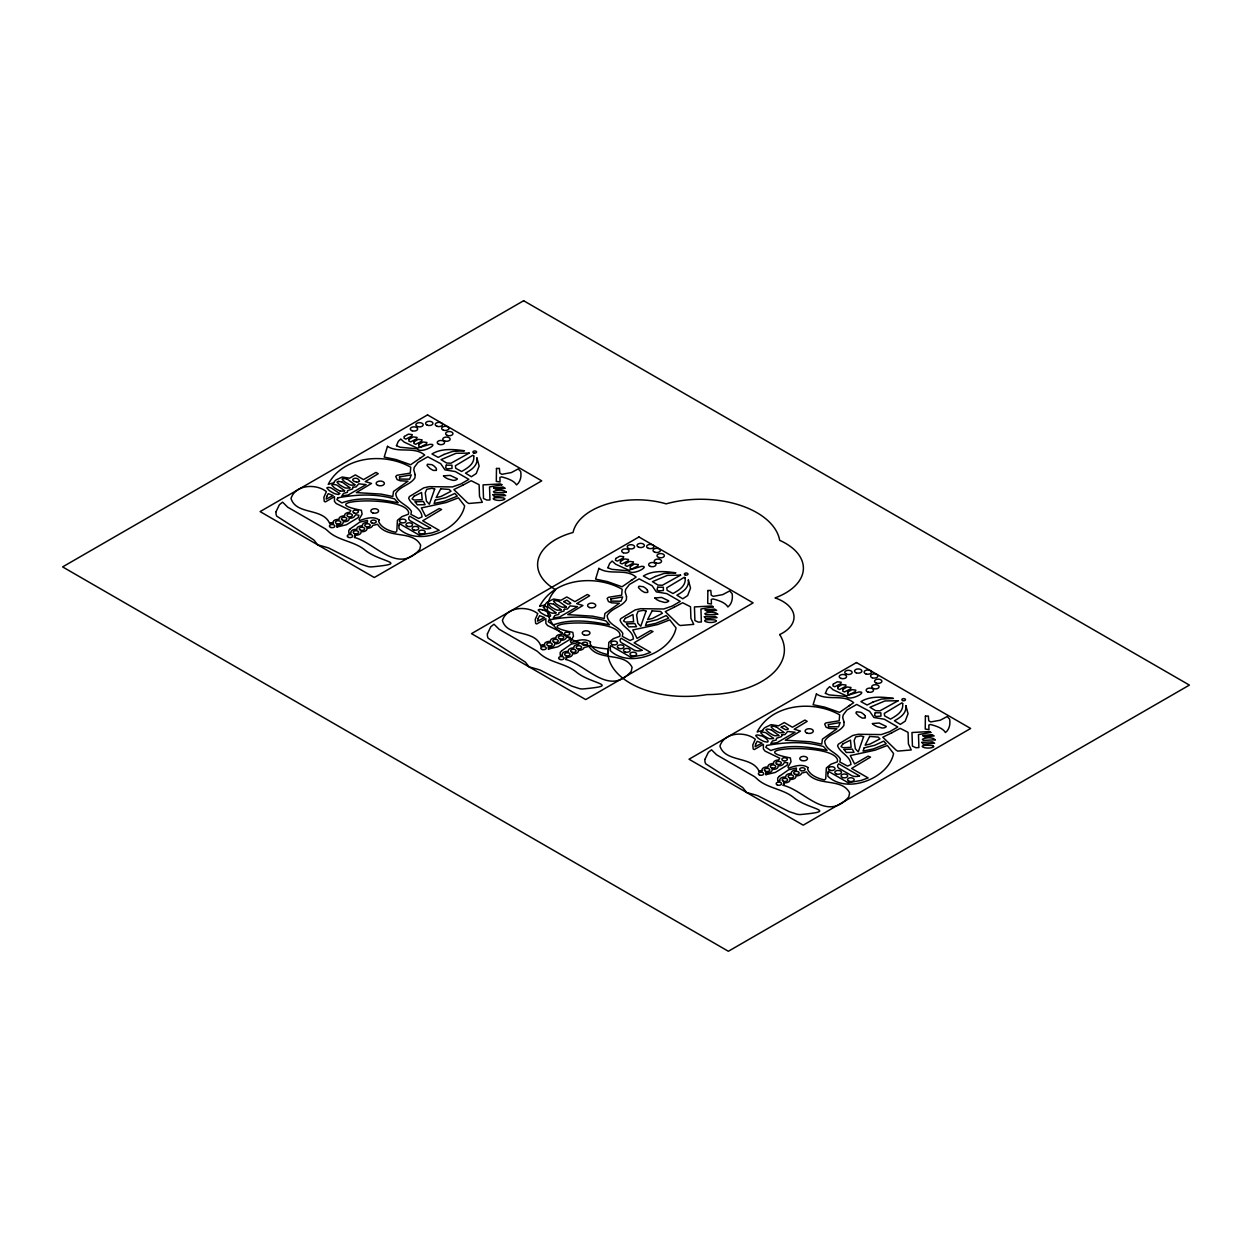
<?xml version="1.0" encoding="UTF-8"?>
<svg xmlns="http://www.w3.org/2000/svg" width="1252" height="1252" viewBox="0 0 1252 1252"><rect width="100%" height="100%" fill="white"/><g stroke="black" fill="none" stroke-linecap="round" stroke-linejoin="round"><path stroke-width="1.5" d="M344.629 490.706L336.929 485.119A11.378 6.573 0 0 0 333.126 484.399L332.062 484.727A1.956 1.127 0 0 0 331.874 485.213L334.331 487.779A53.492 30.877 0 0 0 338.4 490.174L339.574 490.753A2.707 1.565 0 0 0 340.028 490.894L340.09 490.909M349.856 487.701L342.156 482.114M354.958 484.743L347.258 479.156M556.029 612.76L548.329 607.173A11.378 6.573 0 0 0 544.526 606.453M561.256 609.74L553.556 604.153M566.358 606.797L558.658 601.21M773.564 738.351L765.864 732.764A11.378 6.573 0 0 0 762.045 732.044L760.981 732.357A1.956 1.127 0 0 0 760.793 732.858L763.266 735.409A53.492 30.877 0 0 0 767.335 737.819L768.509 738.383A2.707 1.565 0 0 0 768.963 738.523A4.914 2.833 0 0 1 769.557 738.727L773.47 738.617M778.791 735.331L771.091 729.744M783.893 732.389L776.193 726.802M344.503 491.05L340.622 491.097A4.914 2.833 0 0 0 340.09 490.894M349.762 487.951L345.943 488.108A4.914 2.833 0 0 0 345.317 487.889A2.707 1.565 0 0 1 344.801 487.732L343.627 487.169A53.492 30.877 0 0 1 339.558 484.759L337.101 482.302A1.956 1.127 0 0 1 337.195 481.817L338.337 481.441M354.864 485.009L351.045 485.166A4.914 2.833 0 0 0 350.419 484.931A2.707 1.565 0 0 1 349.903 484.79L348.713 484.211A53.492 30.877 0 0 1 344.66 481.817L342.203 479.344A1.956 1.127 0 0 1 342.297 478.874L343.439 478.499A11.378 6.573 0 0 1 347.195 479.219M555.904 613.089L552.116 613.183A4.914 2.833 0 0 0 551.49 612.948A2.707 1.565 0 0 1 550.974 612.807L549.784 612.228A53.492 30.877 0 0 1 545.731 609.818L543.274 607.267A1.956 1.127 0 0 1 543.368 606.876L544.51 606.516M561.162 610.006L557.343 610.162A4.914 2.833 0 0 0 556.717 609.927A2.707 1.565 0 0 1 556.201 609.787L555.012 609.208A53.492 30.877 0 0 1 550.958 606.813L548.501 604.34A1.956 1.127 0 0 1 548.595 603.871L549.738 603.495A11.378 6.573 0 0 1 553.494 604.215M566.264 607.063L562.445 607.22A4.914 2.833 0 0 0 561.819 606.985A2.707 1.565 0 0 1 561.303 606.844L560.113 606.265A53.492 30.877 0 0 1 556.06 603.855L553.603 601.398A1.956 1.127 0 0 1 553.697 600.913L554.824 600.553A11.378 6.573 0 0 1 558.595 601.273M778.697 735.597L774.878 735.753A4.914 2.833 0 0 0 774.252 735.519L774.19 735.519A2.707 1.565 0 0 1 773.72 735.378L772.547 734.799A53.492 30.877 0 0 1 768.493 732.389L766.036 729.932A1.956 1.127 0 0 1 766.13 729.462L767.257 729.087A11.378 6.573 0 0 1 771.029 729.806M783.799 732.655L779.98 732.811A4.914 2.833 0 0 0 779.354 732.577A2.707 1.565 0 0 1 778.822 732.436L777.648 731.857A53.492 30.877 0 0 1 773.595 729.447L771.138 726.989A1.956 1.127 0 0 1 771.216 726.504L772.359 726.144A11.378 6.573 0 0 1 776.13 726.864M354.488 537.468L354.66 537.249A5.149 2.973 0 0 0 354.864 535.167A5.118 2.958 0 0 0 360.983 531.724A5.118 2.958 0 0 0 366.961 528.219A5.118 2.958 0 0 0 372.611 525.496L377.572 524.275C387.259 539.69 412.831 529.533 420.688 545.277L419.843 549.268C397.729 574.965 375.381 542.93 354.488 537.468A5.102 2.942 0 0 0 354.864 535.167M565.888 659.507L566.06 659.303A5.149 2.973 0 0 0 566.248 657.222A5.118 2.958 0 0 0 572.383 653.779A5.118 2.958 0 0 0 578.361 650.273A5.118 2.958 0 0 0 584.011 647.55L588.972 646.329C598.659 661.729 624.232 651.588 632.088 667.332L631.243 671.322C609.129 697.004 586.781 664.968 565.888 659.507A5.102 2.942 0 0 0 566.248 657.222M359.543 481.175C357.383 474.915 347.352 480.33 356.538 482.004M419.686 458.357L420.703 457.716M631.071 580.396L632.103 579.77M848.606 705.987L849.638 705.361M329.714 523.492C322.891 507.467 296.114 515.308 291.012 498.421C295.55 484.493 316.177 483.444 326.381 491.613L323.845 497.341L324.268 501.395L325.363 501.911L334.456 496.668L334.456 501.332L336.146 503.476L350.795 510.566L349.715 512.365A5.118 2.958 0 0 0 344.66 515.918A5.118 2.958 0 0 0 339.073 519.408A5.118 2.958 0 0 0 333.251 523.211A5.164 2.973 0 0 0 329.714 523.492L330.074 523.383M758.994 771.029C751.857 755.848 725.252 762.656 719.931 746.051C724.47 732.123 745.096 731.09 755.3 739.243L752.781 744.987L753.203 749.04L754.299 749.557L763.391 744.298L763.391 748.978L765.066 751.106L779.73 758.211L778.65 759.995A5.118 2.958 0 0 0 773.579 763.548A5.118 2.958 0 0 0 768.008 767.038A5.118 2.958 0 0 0 762.171 770.841L761.372 770.778A5.071 2.927 0 0 0 759.072 771.06M337.007 527.014L346.413 524.76L358.213 517.577L358.886 515.229L355.678 514.744L354.645 516.043A5.118 2.958 0 0 1 349.136 518.265A5.118 2.958 0 0 1 343.158 521.755A5.118 2.958 0 0 1 337.023 525.198A5.18 2.989 0 0 1 337.023 527.014A5.071 2.927 0 0 0 337.038 525.198M548.407 649.068L557.813 646.814L569.597 639.615L570.27 637.284L567.078 636.798L566.045 638.097A5.118 2.958 0 0 1 560.536 640.304A5.118 2.958 0 0 1 554.558 643.81A5.118 2.958 0 0 1 548.423 647.253A5.18 2.989 0 0 1 548.423 649.068A5.071 2.927 0 0 0 548.423 647.253M765.942 774.659L775.348 772.406L787.132 765.207L787.805 762.875L784.613 762.39L783.564 763.689A5.118 2.958 0 0 1 778.055 765.895A5.118 2.958 0 0 1 772.093 769.401A5.118 2.958 0 0 1 765.958 772.844A5.071 2.927 0 0 1 765.942 774.659A5.18 2.989 0 0 0 765.958 772.844M783.204 785.301C805.005 790.622 826.492 822.627 848.778 796.914L849.623 792.923C841.767 777.179 816.179 787.32 806.507 771.921L801.546 773.141A5.118 2.958 0 0 1 795.881 775.864A5.118 2.958 0 0 1 789.918 779.37A5.118 2.958 0 0 1 783.783 782.797L783.971 783.267A5.149 2.973 0 0 1 783.204 785.301A5.102 2.942 0 0 0 783.893 783.032M542.585 609.943C546.608 610.115 555.544 618.472 547.046 616.015A4.914 2.833 0 0 0 546.514 615.827L546.451 615.812A2.707 1.565 0 0 1 545.997 615.671L544.808 615.108A53.492 30.877 0 0 1 540.754 612.697L538.297 610.24A1.956 1.127 0 0 1 538.391 609.755L539.534 609.38A7.011 4.053 0 0 1 542.539 609.974M760.12 735.534C764.158 735.707 773.063 744.048 764.581 741.607A4.914 2.833 0 0 0 764.049 741.419L763.986 741.403A2.707 1.565 0 0 1 763.532 741.262L762.343 740.699A53.492 30.877 0 0 1 758.289 738.289L755.832 735.832A1.956 1.127 0 0 1 755.926 735.347L757.053 734.971A7.011 4.053 0 0 1 760.074 735.566M864.772 715.424L863.285 713.937A20.345 11.737 0 0 0 860.797 712.31L856.524 711.793A4.366 2.52 0 0 0 856.102 713.311L858.856 716.066A37.717 21.769 0 0 0 862.284 718.069L865.163 718.038A7.027 4.069 0 0 0 864.709 715.44M647.237 589.833L645.75 588.346A20.345 11.737 0 0 0 643.262 586.718L638.99 586.202A4.366 2.52 0 0 0 638.567 587.72L641.321 590.475A37.717 21.769 0 0 0 644.749 592.478L647.628 592.446A7.027 4.069 0 0 0 647.174 589.848M540.754 645.656C534.228 628.801 507.31 637.612 502.412 620.46C506.935 606.531 527.577 605.498 537.781 613.652L535.246 619.396L535.668 623.449L536.764 623.965L545.856 618.707L545.856 623.386L547.547 625.515L562.195 632.62L561.115 634.404A5.118 2.958 0 0 0 556.06 637.957A5.118 2.958 0 0 0 550.473 641.447A5.118 2.958 0 0 0 544.636 645.265A5.164 2.973 0 0 0 540.754 645.656M540.833 645.688A5.071 2.927 0 0 1 544.698 645.281M359.402 481.238A2.66 1.534 0 0 1 356.491 482.114M338.353 481.394A11.378 6.573 0 0 1 342.093 482.161M330.137 523.414A5.071 2.927 0 0 1 333.298 523.242M758.634 771.122A5.164 2.973 0 0 1 761.764 770.809M396.461 445.681L400.249 447.277L416.368 448.748A6.354 3.662 0 0 1 417.385 449.03C421.079 453.85 438.795 444.147 430.876 444.335A9.03 5.211 0 0 0 429.796 444.366L417.385 448.153L404.161 442.113L400.765 438.998L398.292 441.377L396.461 445.681M607.862 567.735L611.649 569.316L627.768 570.787A6.354 3.662 0 0 1 628.77 571.068C632.557 575.873 649.976 566.311 642.276 566.373A9.03 5.211 0 0 0 641.196 566.42L628.786 570.208L615.561 564.167L612.15 561.037L609.677 563.431L607.862 567.735M825.381 693.326L829.184 694.907L845.303 696.378A6.354 3.662 0 0 1 846.305 696.66C850.092 701.449 867.511 691.902 859.811 691.965A9.03 5.211 0 0 0 858.716 692.012L846.321 695.783L833.081 689.758L829.685 686.628L827.212 689.023L825.381 693.326M415.132 501.817L417.323 504.838L425.132 504.681L423.395 501.473L415.132 501.817M626.532 623.872L628.723 626.876L636.532 626.736L634.795 623.527L626.532 623.872M844.051 749.463L846.242 752.468L854.052 752.327L852.315 749.119L844.051 749.463M496.481 468.467L496.308 481.394L500.017 481.989L499.924 477.419L501.52 476.871C506.684 478.186 513.883 480.392 516.513 484.9C520.566 481.879 521.521 476.292 520.722 471.581L518.265 468.89L511.332 472.583L501.864 474.305L499.845 473.131L499.407 468.389L496.481 468.467M707.865 590.521L707.709 603.448L711.402 604.027L711.308 599.473L712.92 598.91C718.085 600.24 725.284 602.431 727.913 606.954C731.966 603.933 732.921 598.346 732.123 593.62L729.65 590.944L722.733 594.622L713.264 596.343L711.246 595.185L710.807 590.443L707.865 590.521M925.4 716.113L925.228 729.04L928.937 729.619L928.843 725.064L930.455 724.501C935.62 725.831 942.819 728.022 945.448 732.545C949.501 729.525 950.44 723.938 949.658 719.211L947.185 716.535L940.268 720.213L930.784 721.934L928.765 720.776L928.342 716.034L925.4 716.113M563.713 601.633L567.938 604.043A2.66 1.534 0 0 0 570.802 603.292L566.89 600.115L563.729 601.57M781.248 727.224L785.458 729.634A2.66 1.534 0 0 0 788.337 728.867L784.409 725.706L781.248 727.162M415.132 474.586L414.96 477.795C410.453 485.025 399.889 486.042 395.757 493.554C396.352 502.694 407.448 504.337 411.423 511.348L410.922 514.353L418.669 518.438L422.034 516.888C421.408 508.187 411.438 505.683 408.668 498.218L409.404 496.575L423.896 487.81L429.279 486.652L452.348 486.934L460.767 484.023L468.858 479.36L455.384 471.581L444.945 469.829L440.735 463.709L427.761 456.792L417.996 462.442L414.287 467.293L413.786 469.923L415.132 474.586M626.532 596.641L626.36 599.849C621.853 607.063 611.289 608.081 607.157 615.608C607.752 624.748 618.848 626.391 622.823 633.402L622.322 636.407L630.069 640.492L633.434 638.943C632.792 630.226 622.839 627.737 620.069 620.272L620.804 618.613L635.28 609.865L640.68 608.691L663.748 608.988L672.168 606.078L680.259 601.398L666.784 593.62L656.345 591.883L652.12 585.748L639.162 578.847L629.396 584.481L625.687 589.348L625.186 591.977L626.532 596.641M844.051 722.232L843.895 725.44C839.388 732.655 828.824 733.672 824.692 741.184C825.271 750.339 836.383 751.982 840.358 758.978L839.842 761.998L847.588 766.083L850.969 764.534C850.327 755.817 840.374 753.313 837.604 745.863L838.339 744.204L852.815 735.456L858.199 734.282L881.283 734.58L889.702 731.669L897.778 726.989L884.303 719.211L873.865 717.474L869.655 711.339L856.697 704.438L846.915 710.072L843.222 714.939L842.706 717.568L844.051 722.232M379.106 519.909L378.683 521.521C381.171 527.859 389.466 531.02 395.695 532.319L396.821 531.051L397.416 520.331L402.002 516.591L408.418 514.212L408.637 512.538C405.476 494.712 308.774 500.237 361.405 510.284L362.078 514.165L359.042 519.423L359.715 520.582C365.631 518.359 373.519 515.887 379.106 519.909M590.506 641.963L590.083 643.559C592.572 649.913 600.866 653.074 607.095 654.373L608.222 653.106L608.816 642.37L613.402 638.645L619.818 636.266L620.037 634.592C616.876 616.751 520.175 622.291 572.806 632.323L573.479 636.219L570.442 641.462L571.115 642.636C577.031 640.414 584.903 637.941 590.506 641.963M808.041 767.554L807.618 769.151C810.091 775.504 818.401 778.666 824.63 779.965L825.741 778.697L826.336 767.961L830.937 764.236L837.353 761.842L837.572 760.183C834.411 742.342 737.71 747.882 790.341 757.914L791.014 761.811L787.977 767.053L788.65 768.227C794.55 766.005 802.438 763.532 808.041 767.554M339.668 493.476L338.494 494.493L335.739 494.008A4.914 2.833 0 0 0 335.113 493.773A2.707 1.565 0 0 1 334.597 493.632L333.423 493.053A53.492 30.877 0 0 1 329.354 490.643L326.897 488.092A1.956 1.127 0 0 1 326.991 487.701L328.134 487.341A7.011 4.053 0 0 1 331.138 487.936L339.668 493.476M504.634 498.703L504.587 499.376C497.122 502.913 483.914 496.355 503.57 497.92L504.634 498.703M716.034 620.757L715.987 621.415C708.507 624.967 695.314 618.41 714.97 619.959L716.034 620.757M933.569 746.348L933.522 747.006C926.042 750.558 912.849 744.001 932.49 745.55L933.569 746.348M473.741 455.931C474.868 463.96 467.497 468.06 461.612 471.488L455.712 468.279L455.384 465.744L472.896 455.243L473.741 455.931M476.934 457.966C477.982 465.619 471.3 469.954 465.494 473.131L471.378 476.73L476.261 473.522L479.125 466.041L476.934 457.966M685.141 577.97C686.252 586.014 678.897 590.099 673.013 593.526L667.113 590.318L666.784 587.798L684.296 577.297L685.141 577.97M688.334 580.02C689.382 587.673 682.684 591.993 676.878 595.185L682.778 598.785L687.661 595.576L690.525 588.08L688.334 580.02M902.661 703.561C903.788 711.606 896.432 715.69 890.548 719.117L884.648 715.909L884.303 713.39L901.831 702.888L902.661 703.561M905.869 705.612C906.902 713.264 900.219 717.584 894.413 720.776L900.313 724.376L905.196 721.168L908.06 713.671L905.869 705.612M276.05 511.677L275.972 512.271A20.079 11.597 0 0 0 276.786 516.184L313.782 539.925A27.481 15.869 0 0 1 315.379 541.913L317.695 544.823L326.24 547.234A33.241 19.187 0 0 1 328.979 548.141L360.263 563.995L368.229 566.624A13.694 7.903 0 0 0 371.249 566.921C411.141 563.181 380.201 562.242 365.443 550.442C354.379 541.02 338.181 540.88 327.946 531.067A38.468 22.207 0 0 0 325.363 528.876L287.725 507.201L282.592 502.146L279.399 504.712L276.05 511.677M487.451 633.731L487.372 634.326A20.079 11.597 0 0 0 488.186 638.238L525.183 661.979A27.481 15.869 0 0 1 526.779 663.951L529.08 666.878L537.64 669.272A33.241 19.187 0 0 1 540.379 670.196L571.648 686.049L579.629 688.678A13.694 7.903 0 0 0 582.649 688.976C622.26 685.298 591.664 684.218 576.843 672.496C565.779 663.075 549.581 662.934 539.33 653.121A38.468 22.207 0 0 0 536.748 650.93L499.11 629.255L493.992 624.2L490.8 626.767L487.451 633.731M704.97 759.322L704.892 759.917A20.079 11.597 0 0 0 705.721 763.83L742.718 787.571A27.481 15.869 0 0 1 744.298 789.543L746.615 792.469L755.175 794.863A33.241 19.187 0 0 1 757.914 795.787L789.183 811.64L797.148 814.269A13.694 7.903 0 0 0 800.184 814.567C839.795 810.889 809.199 809.809 794.363 798.087C783.298 788.65 767.116 788.525 756.865 778.713A38.468 22.207 0 0 0 754.283 776.522L716.645 754.846L711.512 749.792L708.319 752.358L704.97 759.322M352.861 487.216L352.657 488.89L347.602 490.643L347.352 492.333L343.549 493.366L341.874 495.886L348.103 495.01L366.116 484.602L358.714 483.835L356.022 486.934L352.861 487.216M564.261 609.27L564.042 610.929L558.987 612.682L558.736 614.388L554.949 615.405L553.274 617.94L559.503 617.064L577.516 606.657L570.114 605.874L567.422 608.988L564.261 609.27M781.796 734.861L781.577 736.52L776.522 738.273L776.271 739.979L772.484 740.996L770.794 743.532L777.022 742.655L795.051 732.248L787.633 731.465L784.941 734.58L781.796 734.861M398.934 525.464L398.965 528.657C418.387 547.014 459.687 530.629 464.648 505.902L458.42 497.827L446.291 502.506L421.361 507.936L425.68 516.34L439.217 508.531L441.612 509.486L422.707 520.785L439.186 530.3L432.284 532.804L419.217 535.089L399.263 523.555L398.934 525.464M610.319 647.503L610.366 650.696C629.787 669.069 671.088 652.668 676.049 627.956L669.804 619.881L657.691 624.545L632.761 629.991L637.08 638.395L650.617 630.57L652.996 631.524L634.107 642.824L650.586 652.339L643.669 654.859L630.617 657.128L610.663 645.609L610.319 647.503M827.854 773.094L827.885 776.287C847.322 794.66 888.623 778.259 893.568 753.548L887.339 745.472L875.211 750.136L850.296 755.582L854.615 763.97L868.137 756.161L870.531 757.116L851.642 768.415L868.121 777.93L861.204 780.434L848.136 782.719L828.182 771.201L827.854 773.094M333.799 482.787L328.227 484.321C342.954 455.885 384.74 452.301 410.75 467.231L410.249 473.131L397.009 475.259L395.757 476.433L397.103 479.547L400.28 480.799L408.011 481.175L393.488 491.488L392.815 496.496L381.281 494.133L356.35 492.584L371.515 483.444L365.287 481.597L378.245 473.71L375.976 472.411L363.518 479.61L355.349 474.884L349.621 478.186L342.203 477.028L336.162 479.876A11.19 6.463 0 0 0 334.644 481.316L334.456 481.55A11.362 6.557 0 0 0 333.924 482.443L333.799 482.787M545.199 604.826L539.628 606.359C554.354 577.923 596.14 574.355 622.15 589.285L621.649 595.185L608.409 597.314L607.157 598.487L608.503 601.602L611.68 602.838L619.411 603.229L604.888 613.543L604.215 618.535L592.681 616.187L567.751 614.622L582.916 605.483L576.671 603.636L589.645 595.764L587.376 594.465L574.918 601.649L566.749 596.938L561.021 600.24L553.603 599.066L547.562 601.93A11.19 6.463 0 0 0 546.044 603.354L545.856 603.605A11.362 6.557 0 0 0 545.309 604.497L545.199 604.826M762.718 730.417L757.163 731.95C771.874 703.514 813.675 699.946 839.685 714.876L839.169 720.776L825.929 722.905L824.692 724.079L826.038 727.193L829.2 728.429L836.946 728.82L822.423 739.134L821.735 744.126L810.201 741.779L785.286 740.214L800.435 731.074L794.206 729.227L807.18 721.355L804.911 720.041L792.453 727.24L784.268 722.529L778.541 725.831L771.138 724.658L765.097 727.522A11.19 6.463 0 0 0 763.563 728.946L763.376 729.196A11.362 6.557 0 0 0 762.844 730.088L762.718 730.417M399.482 476.934L399.638 479.062L409.576 479.172L411.251 474.884L399.482 476.934M610.866 598.972L611.039 601.116L620.976 601.226L622.651 596.938L610.866 598.972M828.401 724.564L828.558 726.708L838.511 726.817L840.186 722.529L828.401 724.564M443.474 475.979L445.258 477.528A30.142 17.403 0 0 0 448.435 479.093L453.021 480.345A4.601 2.66 0 0 0 455.18 480.173A5.352 3.099 0 0 0 455.853 479.985L457.183 479.219A1.628 0.939 0 0 0 457.309 478.765L450.157 475.384L443.552 475.854M654.874 598.033L656.658 599.567A30.142 17.403 0 0 0 659.835 601.132L664.421 602.4A4.601 2.66 0 0 0 666.58 602.228A5.352 3.099 0 0 0 667.238 602.04L668.584 601.257A1.628 0.939 0 0 0 668.693 600.819L661.541 597.423L654.906 597.971M872.409 723.625L874.193 725.158A30.142 17.403 0 0 0 877.37 726.723L881.956 727.975A4.601 2.66 0 0 0 884.1 727.819A5.352 3.099 0 0 0 884.773 727.631L886.119 726.849A1.628 0.939 0 0 0 886.228 726.41L879.076 723.014L872.441 723.562M326.709 496.465L326.209 499.094L333.11 495.495L328.227 493.648L326.709 496.465M404.349 436.478L404.02 438.231L405.867 439.108L411.767 436.087L412.268 434.632L408.402 434.147L404.349 436.478M409.154 439.249L408.809 441.001L410.672 441.878L416.556 438.857L417.057 437.402L413.191 436.917L409.154 439.249M414.13 441.69L413.802 443.427L415.648 444.303L421.548 441.299L422.049 439.843L418.184 439.342L414.13 441.69M418.997 444.335L418.653 446.088L420.515 446.964L426.4 443.959L426.916 442.488L423.035 442.003L418.997 444.335M538.11 618.519L537.609 621.148L544.51 617.549L539.628 615.702L538.11 618.519M615.749 558.533L615.421 560.27L617.267 561.146L623.167 558.142L623.668 556.686L619.787 556.185L615.749 558.533M620.554 561.303L620.21 563.04L622.056 563.916L627.956 560.912L628.457 559.441L624.591 558.955L620.554 561.303M625.53 563.729L625.202 565.481L627.049 566.358L632.949 563.337L633.449 561.882L629.584 561.397L625.53 563.729M630.398 566.389L630.053 568.142L631.916 569.018L637.8 565.998L638.317 564.542L634.435 564.057L630.398 566.389M755.645 744.111L755.128 746.74L762.045 743.14L757.163 741.294L755.645 744.111M833.284 684.108L832.94 685.861L834.802 686.738L840.687 683.733L841.188 682.262L837.322 681.777L833.284 684.108M838.073 686.878L837.744 688.631L839.591 689.508L845.491 686.503L845.992 685.032L842.111 684.547L838.073 686.878M843.066 689.32L842.721 691.073L844.584 691.949L850.468 688.929L850.984 687.473L847.103 686.988L843.066 689.32M847.917 691.98L847.588 693.733L849.435 694.61L855.335 691.589L855.836 690.134L851.97 689.649L847.917 691.98M446.291 465.165L445.618 467.888L447.293 468.858L452.019 468.467L451.956 465.196L446.291 465.165M657.691 587.204L657.018 589.927L658.693 590.897L663.403 590.521L663.357 587.235L657.691 587.204M875.211 712.795L874.538 715.518L876.228 716.488L880.938 716.113L880.892 712.826L875.211 712.795M387.494 446.338L384.192 457.09L396.039 459.547L410.625 464.742L424.725 455.055C414.099 446.009 398.621 453.568 387.494 446.338M598.879 568.377L595.592 579.128L607.439 581.601L622.025 586.797L636.126 577.094C625.499 568.064 610.021 575.623 598.879 568.377M816.414 693.968L813.111 704.72L824.958 707.192L839.56 712.388L853.661 702.685C843.019 693.639 827.556 701.214 816.414 693.968M493.773 487.92L495.651 489.203L505.229 488.296L503.132 487.012L493.773 487.92M705.173 609.959L707.051 611.258L716.629 610.35L714.532 609.051L705.173 609.959M922.708 735.55L924.586 736.849L934.164 735.941L932.051 734.642L922.708 735.55M434.694 489.062L429.342 504.243L426.416 501.144L425.242 492.865L426.744 489.282L432.003 488.296L434.694 489.062M435.289 500.174L434.115 503.46L444.366 501.301L457.277 496.168L454.82 493.46L445.759 497.654L435.289 500.174M646.095 611.117L640.742 626.297L637.816 623.183L636.626 614.92L638.144 611.32L643.403 610.334L646.095 611.117M646.674 622.228L645.516 625.515L655.766 623.355L668.678 618.222L666.221 615.514L657.159 619.709L646.674 622.228M863.614 736.708L858.262 751.873L855.335 748.774L854.161 740.511L855.679 736.912L860.938 735.926L863.614 736.708M864.209 747.82L863.051 751.106L873.301 748.946L886.213 743.813L883.756 741.106L874.694 745.3L864.209 747.82M436.244 470.392L433.348 470.423A37.717 21.769 0 0 1 429.937 468.436L427.182 465.666A4.366 2.52 0 0 1 427.495 464.257L431.862 464.664A20.345 11.737 0 0 1 434.35 466.292L435.837 467.778A7.027 4.069 0 0 1 436.275 470.408M440.735 488.812L436.197 497.56L441.064 496.434L451.017 491.269L449.171 489.422L440.735 488.812M652.12 610.866L647.597 619.599L652.464 618.472L662.418 613.308L660.571 611.477L652.12 610.866M869.655 736.442L865.132 745.19L869.999 744.064L879.953 738.899L878.106 737.068L869.655 736.442M337.837 497.827L336.882 499.658L341.874 502.881C359.981 496.262 379.716 499.204 398.152 502.788L394.568 498.906C376.07 493.491 356.57 494.368 337.837 497.827M549.221 619.881L548.266 621.696L553.274 624.936C571.381 618.3 591.116 621.258 609.552 624.842L605.952 620.945C587.47 615.546 567.97 616.422 549.221 619.881M766.756 745.472L765.801 747.288L770.794 750.527C788.901 743.891 808.651 746.849 827.087 750.433L823.487 746.536C805.005 741.137 785.505 742.013 766.756 745.472M492.975 494.728L494.29 496.575L505.651 495.557L503.633 494.18L492.975 494.728M704.36 616.767L705.69 618.613L717.052 617.612L715.095 616.297L704.36 616.767M921.895 742.358L923.209 744.204L934.587 743.203L932.63 741.888L921.895 742.358M413.958 496.277L412.096 498.906L414.115 500.064L422.206 499.673L421.564 492.505L413.958 496.277M625.343 618.332L623.496 620.945L625.515 622.119L633.606 621.728L632.964 614.56L625.343 618.332M842.878 743.907L841.031 746.536L843.05 747.71L851.125 747.319L850.499 740.135L842.878 743.907M506.309 492.161L494.415 492.772L493.445 491.613C496.809 489.892 503.492 489.125 506.309 492.161M717.693 614.216L705.815 614.826L704.845 613.652C708.209 611.946 714.892 611.179 717.693 614.216M935.228 739.807L923.35 740.417L922.364 739.243C925.744 737.538 932.411 736.771 935.228 739.807M350.294 528.751L348.776 530.41L348.807 533.18L351.076 533.164A5.118 2.958 0 0 1 356.898 529.361A5.118 2.958 0 0 1 362.485 525.871A5.118 2.958 0 0 1 367.415 522.319L367.478 520.394L359.715 522.147L350.294 528.751M561.694 650.805L560.176 652.448L560.207 655.234L562.461 655.219A5.118 2.958 0 0 1 568.298 651.416A5.118 2.958 0 0 1 573.885 647.926A5.118 2.958 0 0 1 578.8 644.373L578.862 642.433L571.115 644.185L561.694 650.805M779.213 776.397L777.695 778.04L777.742 780.825L779.996 780.81A5.118 2.958 0 0 1 785.833 777.007A5.118 2.958 0 0 1 791.405 773.517A5.118 2.958 0 0 1 796.335 769.964L796.397 768.024L788.65 769.777L779.213 776.397M501.864 484.806L489.532 486.95L489.97 499.955L486.872 500.064L483.507 498.515L483.053 484.884L500.659 483.945L501.864 484.806M713.264 606.844L700.932 609.004L701.37 621.994L698.272 622.119L694.907 620.554L694.437 606.923L712.059 605.984L713.264 606.844M930.784 732.436L918.467 734.595L918.905 747.585L915.807 747.71L912.442 746.145L911.972 732.514L929.594 731.575L930.784 732.436M523.633 300.73L62.6 566.906L728.367 951.27L1189.4 685.094L523.633 300.73M427.542 414.913L260.103 511.598L374.285 577.516L541.725 480.846L427.542 414.913M469.187 453.099L451.002 463.209L446.62 463.021L441.064 459.625L456.057 453.302L469.187 453.099M462.786 485.197L453.866 489.563L467.168 502.506L468.858 503.476L482.333 502.302L479.5 496.324L479.125 484.712L471.206 480.721L462.786 485.197M638.943 536.967L471.503 633.637L585.686 699.571L753.125 602.885L638.943 536.967M680.587 575.153L662.402 585.263L658.02 585.075L652.464 581.664L667.457 575.341L680.587 575.153M674.186 607.236L665.266 611.618L678.568 624.545L680.259 625.515L693.733 624.357L690.901 618.363L690.525 606.75L682.606 602.76L674.186 607.236M856.478 662.558L689.023 759.228L803.205 825.162L970.66 728.476L856.478 662.558M898.122 700.744L879.937 710.854L875.555 710.667L869.999 707.255L884.976 700.932L898.122 700.744M891.721 732.827L882.801 737.209L896.103 750.136L897.778 751.106L911.253 749.948L908.42 743.954L908.06 732.342L900.141 728.351L891.721 732.827M443.928 454.46L438.2 457.387L431.971 453.975C441.643 448.028 453.803 449.343 464.476 450.767L452.52 451.456L443.928 454.46M655.328 576.515L649.6 579.426L643.371 576.03C653.043 570.067 665.188 571.381 675.877 572.821L663.92 573.494L655.328 576.515M872.863 702.106L867.135 705.017L860.907 701.621C870.563 695.658 882.723 696.973 893.396 698.413L881.439 699.085L872.863 702.106M430.625 528.266L409.733 516.2A6.823 3.944 0 0 0 409.967 520.613L422.988 528.141A6.823 3.944 0 0 0 430.625 528.266M642.026 650.32L621.133 638.254A6.823 3.944 0 0 0 621.352 642.667L634.388 650.179A6.823 3.944 0 0 0 642.026 650.32M859.545 775.911L838.668 763.845A6.823 3.944 0 0 0 838.887 768.258L851.923 775.77A6.823 3.944 0 0 0 859.545 775.911M779.699 634.545A38.859 22.442 0 0 0 775.066 597.877A60.894 35.15 0 0 0 779.699 540.348A79.314 45.792 0 0 0 666.174 503.852A64.415 37.184 0 0 0 573.04 532.491A61.442 35.479 0 0 0 555.622 589.739A70.284 40.58 0 0 0 607.956 648.959A77.327 44.649 0 0 0 706.957 694.594A77.468 44.728 0 0 0 779.699 634.545M589.614 607.549A4.116 2.379 0 0 0 595.78 605.483A4.116 2.379 0 0 0 589.614 603.433A4.116 2.379 0 0 0 589.614 607.549M584.168 634.952A3.881 2.238 0 0 0 589.989 633.011A3.881 2.238 0 0 0 584.168 631.071A3.881 2.238 0 0 0 584.168 634.952M577.532 648.692A2.739 1.581 0 0 0 581.632 647.331A2.739 1.581 0 0 0 577.532 645.954A2.739 1.581 0 0 0 577.532 648.692M554.151 642.276A2.739 1.581 0 0 0 558.251 640.899A2.739 1.581 0 0 0 554.151 639.537A2.739 1.581 0 0 0 554.151 642.276M612.525 644.686A3.302 1.909 0 0 0 617.486 643.027A3.302 1.909 0 0 0 612.525 641.368A3.302 1.909 0 0 0 612.525 644.686M618.785 648.348A3.302 1.909 0 0 0 623.934 646.893A3.302 1.909 0 0 0 619.192 645.046A3.302 1.909 0 0 0 618.785 648.348M624.983 651.916A3.302 1.909 0 0 0 630.147 650.477A3.302 1.909 0 0 0 625.39 648.614A3.302 1.909 0 0 0 624.983 651.916M631.446 655.657A3.302 1.909 0 0 0 636.611 654.201A3.302 1.909 0 0 0 631.853 652.355A3.302 1.909 0 0 0 631.446 655.657M685.235 574.997A1.831 1.064 0 0 0 687.99 574.089A1.831 1.064 0 0 0 685.235 573.166A1.831 1.064 0 0 0 685.235 574.997M629.099 548.658A3.678 2.113 0 0 0 634.607 546.827A3.678 2.113 0 0 0 629.099 544.98A3.678 2.113 0 0 0 629.099 548.658M638.645 547.218A3.678 2.113 0 0 0 644.357 545.606A3.678 2.113 0 0 0 639.099 543.556A3.678 2.113 0 0 0 638.645 547.218M648.473 548.36A3.678 2.113 0 0 0 653.982 546.529A3.678 2.113 0 0 0 648.473 544.683A3.678 2.113 0 0 0 648.473 548.36M654.859 552.257A3.678 2.113 0 0 0 660.367 550.41A3.678 2.113 0 0 0 654.859 548.579A3.678 2.113 0 0 0 654.859 552.257M658.849 557.516A3.678 2.113 0 0 0 664.358 555.669A3.678 2.113 0 0 0 658.849 553.838A3.678 2.113 0 0 0 658.849 557.516M656.048 563.04A3.678 2.113 0 0 0 661.557 561.209A3.678 2.113 0 0 0 656.048 559.378A3.678 2.113 0 0 0 656.048 563.04M650.492 566.452A3.678 2.113 0 0 0 655.985 564.621A3.678 2.113 0 0 0 650.492 562.774A3.678 2.113 0 0 0 650.492 566.452M623.324 552.758A3.678 2.113 0 0 0 629.036 551.146A3.678 2.113 0 0 0 623.778 549.096A3.678 2.113 0 0 0 623.324 552.758M542.163 649.522A2.739 1.581 0 0 0 546.279 648.145A2.739 1.581 0 0 0 542.163 646.783A2.739 1.581 0 0 0 542.163 649.522M548.157 645.735A2.739 1.581 0 0 0 552.257 644.357A2.739 1.581 0 0 0 548.157 642.996A2.739 1.581 0 0 0 548.157 645.735M559.707 638.739A2.739 1.581 0 0 0 563.807 637.362A2.739 1.581 0 0 0 559.707 636A2.739 1.581 0 0 0 559.707 638.739M565.528 635.046A2.739 1.581 0 0 0 569.785 633.856A2.739 1.581 0 0 0 565.857 632.323A2.739 1.581 0 0 0 565.528 635.046M583.354 645.015A2.739 1.581 0 0 0 587.611 643.825A2.739 1.581 0 0 0 583.698 642.292A2.739 1.581 0 0 0 583.354 645.015M571.976 652.229A2.739 1.581 0 0 0 576.077 650.868A2.739 1.581 0 0 0 571.976 649.506A2.739 1.581 0 0 0 571.976 652.229M565.982 655.688A2.739 1.581 0 0 0 570.083 654.327A2.739 1.581 0 0 0 565.982 652.949A2.739 1.581 0 0 0 565.982 655.688M560.004 659.475A2.739 1.581 0 0 0 564.104 658.114A2.739 1.581 0 0 0 560.004 656.737A2.739 1.581 0 0 0 560.004 659.475M377.963 485.416A4.116 2.379 0 0 0 384.38 483.616A4.116 2.379 0 0 0 378.464 481.3A4.116 2.379 0 0 0 377.963 485.416M372.767 512.897A3.881 2.238 0 0 0 378.589 510.957A3.881 2.238 0 0 0 372.767 509.016A3.881 2.238 0 0 0 372.767 512.897M366.132 526.654A2.739 1.581 0 0 0 370.232 525.277A2.739 1.581 0 0 0 366.132 523.915A2.739 1.581 0 0 0 366.132 526.654M342.579 520.159A2.739 1.581 0 0 0 346.835 518.97A2.739 1.581 0 0 0 342.923 517.436A2.739 1.581 0 0 0 342.579 520.159M401.125 522.632A3.302 1.909 0 0 0 406.086 520.973A3.302 1.909 0 0 0 401.125 519.33A3.302 1.909 0 0 0 401.125 522.632M407.589 526.356A3.302 1.909 0 0 0 412.55 524.713A3.302 1.909 0 0 0 407.589 523.054A3.302 1.909 0 0 0 407.589 526.356M413.786 529.94A3.302 1.909 0 0 0 418.763 528.297A3.302 1.909 0 0 0 413.786 526.638A3.302 1.909 0 0 0 413.786 529.94M420.062 533.602A3.302 1.909 0 0 0 425.21 532.163A3.302 1.909 0 0 0 420.469 530.3A3.302 1.909 0 0 0 420.062 533.602M473.835 452.958A1.831 1.064 0 0 0 476.589 452.035A1.831 1.064 0 0 0 473.835 451.111A1.831 1.064 0 0 0 473.835 452.958M417.698 426.603A3.678 2.113 0 0 0 423.207 424.772A3.678 2.113 0 0 0 417.698 422.941A3.678 2.113 0 0 0 417.698 426.603M427.245 425.164A3.678 2.113 0 0 0 432.957 423.567A3.678 2.113 0 0 0 427.699 421.501A3.678 2.113 0 0 0 427.245 425.164M437.073 426.306A3.678 2.113 0 0 0 442.582 424.475A3.678 2.113 0 0 0 437.073 422.644A3.678 2.113 0 0 0 437.073 426.306M443.474 430.203A3.678 2.113 0 0 0 448.967 428.372A3.678 2.113 0 0 0 443.474 426.541A3.678 2.113 0 0 0 443.474 430.203M447.23 435.383A3.678 2.113 0 0 0 452.958 433.771A3.678 2.113 0 0 0 447.684 431.721A3.678 2.113 0 0 0 447.23 435.383M444.648 441.001A3.678 2.113 0 0 0 450.157 439.155A3.678 2.113 0 0 0 444.648 437.324A3.678 2.113 0 0 0 444.648 441.001M438.873 444.319A3.678 2.113 0 0 0 444.585 442.723A3.678 2.113 0 0 0 439.327 440.657A3.678 2.113 0 0 0 438.873 444.319M412.143 430.782A3.678 2.113 0 0 0 417.652 428.951A3.678 2.113 0 0 0 412.143 427.12A3.678 2.113 0 0 0 412.143 430.782M330.778 527.468A2.739 1.581 0 0 0 334.879 526.106A2.739 1.581 0 0 0 330.778 524.729A2.739 1.581 0 0 0 330.778 527.468M336.757 523.68A2.739 1.581 0 0 0 340.857 522.319A2.739 1.581 0 0 0 336.757 520.942A2.739 1.581 0 0 0 336.757 523.68M348.15 516.622A2.739 1.581 0 0 0 352.407 515.433A2.739 1.581 0 0 0 348.479 513.899A2.739 1.581 0 0 0 348.15 516.622M354.128 513.007A2.739 1.581 0 0 0 358.385 511.802A2.739 1.581 0 0 0 354.472 510.268A2.739 1.581 0 0 0 354.128 513.007M372.126 523.023A2.739 1.581 0 0 0 376.226 521.661A2.739 1.581 0 0 0 372.126 520.284A2.739 1.581 0 0 0 372.126 523.023M360.404 530.128A2.739 1.581 0 0 0 364.676 528.939A2.739 1.581 0 0 0 360.748 527.405A2.739 1.581 0 0 0 360.404 530.128M354.426 533.587A2.739 1.581 0 0 0 358.682 532.382A2.739 1.581 0 0 0 354.754 530.848A2.739 1.581 0 0 0 354.426 533.587M348.604 537.421A2.739 1.581 0 0 0 352.704 536.059A2.739 1.581 0 0 0 348.604 534.698A2.739 1.581 0 0 0 348.604 537.421M806.883 733.046A4.116 2.379 0 0 0 813.299 731.246A4.116 2.379 0 0 0 807.399 728.946A4.116 2.379 0 0 0 806.883 733.046M801.703 760.527A3.881 2.238 0 0 0 807.509 758.602A3.881 2.238 0 0 0 801.703 756.662A3.881 2.238 0 0 0 801.703 760.527M794.895 774.221A2.739 1.581 0 0 0 799.152 773.032A2.739 1.581 0 0 0 795.239 771.498A2.739 1.581 0 0 0 794.895 774.221M771.67 767.867A2.739 1.581 0 0 0 775.77 766.49A2.739 1.581 0 0 0 771.67 765.128A2.739 1.581 0 0 0 771.67 767.867M830.045 770.277A3.302 1.909 0 0 0 835.021 768.618A3.302 1.909 0 0 0 830.045 766.96A3.302 1.909 0 0 0 830.045 770.277M836.32 773.924A3.302 1.909 0 0 0 841.469 772.484A3.302 1.909 0 0 0 836.727 770.622A3.302 1.909 0 0 0 836.32 773.924M842.721 777.586A3.302 1.909 0 0 0 847.682 775.927A3.302 1.909 0 0 0 842.721 774.268A3.302 1.909 0 0 0 842.721 777.586M848.981 781.248A3.302 1.909 0 0 0 854.146 779.793A3.302 1.909 0 0 0 849.388 777.946A3.302 1.909 0 0 0 848.981 781.248M902.755 700.588A1.831 1.064 0 0 0 905.509 699.68A1.831 1.064 0 0 0 902.755 698.757A1.831 1.064 0 0 0 902.755 700.588M846.634 674.249A3.678 2.113 0 0 0 852.127 672.402A3.678 2.113 0 0 0 846.634 670.571A3.678 2.113 0 0 0 846.634 674.249M856.18 672.809A3.678 2.113 0 0 0 861.892 671.197A3.678 2.113 0 0 0 856.634 669.147A3.678 2.113 0 0 0 856.18 672.809M866.008 673.952A3.678 2.113 0 0 0 871.502 672.121A3.678 2.113 0 0 0 866.008 670.274A3.678 2.113 0 0 0 866.008 673.952M872.174 677.755A3.678 2.113 0 0 0 877.887 676.158A3.678 2.113 0 0 0 872.628 674.108A3.678 2.113 0 0 0 872.174 677.755M876.165 683.013A3.678 2.113 0 0 0 881.877 681.417A3.678 2.113 0 0 0 876.619 679.351A3.678 2.113 0 0 0 876.165 683.013M873.348 688.553A3.678 2.113 0 0 0 879.076 686.957A3.678 2.113 0 0 0 873.802 684.891A3.678 2.113 0 0 0 873.348 688.553M868.012 692.043A3.678 2.113 0 0 0 873.52 690.196A3.678 2.113 0 0 0 868.012 688.365A3.678 2.113 0 0 0 868.012 692.043M841.078 678.428A3.678 2.113 0 0 0 846.571 676.596A3.678 2.113 0 0 0 841.078 674.75A3.678 2.113 0 0 0 841.078 678.428M759.698 775.098A2.739 1.581 0 0 0 763.798 773.736A2.739 1.581 0 0 0 759.698 772.374A2.739 1.581 0 0 0 759.698 775.098M765.52 771.263A2.739 1.581 0 0 0 769.777 770.058A2.739 1.581 0 0 0 765.864 768.525A2.739 1.581 0 0 0 765.52 771.263M777.069 764.268A2.739 1.581 0 0 0 781.326 763.063A2.739 1.581 0 0 0 777.414 761.529A2.739 1.581 0 0 0 777.069 764.268M783.063 760.637A2.739 1.581 0 0 0 787.32 759.448A2.739 1.581 0 0 0 783.392 757.914A2.739 1.581 0 0 0 783.063 760.637M801.045 770.669A2.739 1.581 0 0 0 805.146 769.291A2.739 1.581 0 0 0 801.045 767.93A2.739 1.581 0 0 0 801.045 770.669M789.339 777.758A2.739 1.581 0 0 0 793.596 776.569A2.739 1.581 0 0 0 789.668 775.035A2.739 1.581 0 0 0 789.339 777.758M783.345 781.217A2.739 1.581 0 0 0 787.602 780.027A2.739 1.581 0 0 0 783.689 778.494A2.739 1.581 0 0 0 783.345 781.217M777.367 785.004A2.739 1.581 0 0 0 781.624 783.815A2.739 1.581 0 0 0 777.695 782.281A2.739 1.581 0 0 0 777.367 785.004"/></g></svg>
